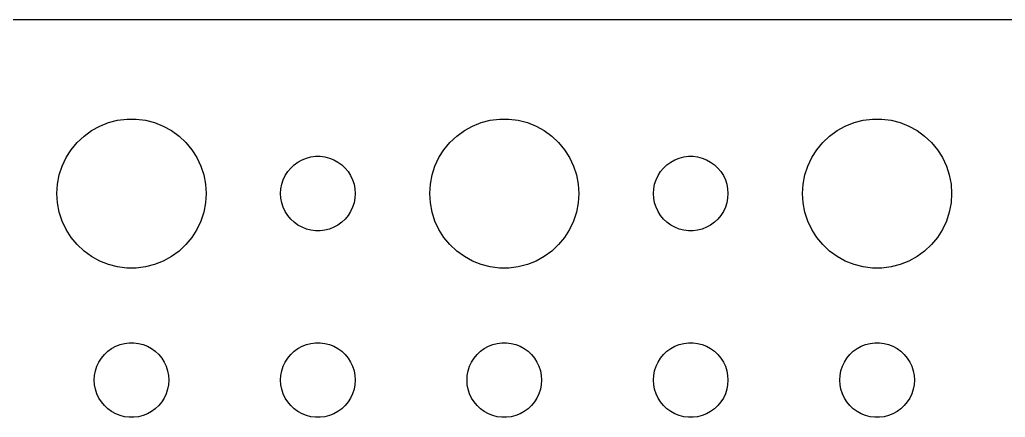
# Model space of a CAD drawing. Header units: metres. Extents: x -164 to 164, y -37 to 37.
# Drawn here: x -87 to -47.34, y 21 to 36.99 of the extents above; entities that cross this region are included whole.
import ezdxf

# ---------------------------------------------------------------- set-up
doc = ezdxf.new("R2010")
doc.units = ezdxf.units.M

msp = doc.modelspace()

# ---------------------------------------------------------------- linework, layer by layer
for p, q in [((159.814, 36.9901), (-159.814, 36.9901)), ((-83.427, 32.8532), (-83.0621, 32.9469)), ((-83.0621, 32.9469), (-82.6884, 32.9941)), ((-82.6884, 32.9941), (-82.3116, 32.9941)), ((-82.3116, 32.9941), (-81.9379, 32.9469)), ((-81.9379, 32.9469), (-81.573, 32.8532)), ((-68.427, 32.8532), (-68.0621, 32.9469)), ((-68.0621, 32.9469), (-67.6884, 32.9941)), ((-67.6884, 32.9941), (-67.3116, 32.9941)), ((-67.3116, 32.9941), (-66.9379, 32.9469)), ((-66.9379, 32.9469), (-66.573, 32.8532)), ((-53.427, 32.8532), (-53.0621, 32.9469)), ((-53.0621, 32.9469), (-52.6884, 32.9941)), ((-52.6884, 32.9941), (-52.3116, 32.9941)), ((-52.3116, 32.9941), (-51.9379, 32.9469)), ((-51.9379, 32.9469), (-51.5729, 32.8532)), ((-84.4123, 32.3115), (-84.1075, 32.533)), ((-84.1075, 32.533), (-83.7773, 32.7145)), ((-83.7773, 32.7145), (-83.427, 32.8532)), ((-81.573, 32.8532), (-81.2227, 32.7145)), ((-81.2227, 32.7145), (-80.8925, 32.533)), ((-80.8925, 32.533), (-80.5877, 32.3115)), ((-69.4123, 32.3115), (-69.1075, 32.533)), ((-69.1075, 32.533), (-68.7773, 32.7145)), ((-68.7773, 32.7145), (-68.427, 32.8532)), ((-66.573, 32.8532), (-66.2227, 32.7145)), ((-66.2227, 32.7145), (-65.8925, 32.533)), ((-65.8925, 32.533), (-65.5877, 32.3115)), ((-54.4123, 32.3115), (-54.1075, 32.533)), ((-54.1075, 32.533), (-53.7773, 32.7145)), ((-53.7773, 32.7145), (-53.427, 32.8532)), ((-51.5729, 32.8532), (-51.2227, 32.7145)), ((-51.2227, 32.7145), (-50.8925, 32.533)), ((-50.8925, 32.533), (-50.5877, 32.3115)), ((-84.6869, 32.0536), (-84.4123, 32.3115)), ((-80.5877, 32.3115), (-80.3131, 32.0536)), ((-69.6869, 32.0536), (-69.4123, 32.3115)), ((-65.5877, 32.3115), (-65.3131, 32.0536)), ((-54.6869, 32.0536), (-54.4123, 32.3115)), ((-50.5877, 32.3115), (-50.3131, 32.0536)), ((-85.1289, 31.4453), (-84.927, 31.7634)), ((-84.927, 31.7634), (-84.6869, 32.0536)), ((-80.3131, 32.0536), (-80.073, 31.7634)), ((-80.073, 31.7634), (-79.8711, 31.4453)), ((-70.1289, 31.4453), (-69.927, 31.7634)), ((-69.927, 31.7634), (-69.6869, 32.0536)), ((-65.3131, 32.0536), (-65.073, 31.7634)), ((-65.073, 31.7634), (-64.8711, 31.4453)), ((-55.1289, 31.4453), (-54.927, 31.7634)), ((-54.927, 31.7634), (-54.6869, 32.0536)), ((-50.3131, 32.0536), (-50.0729, 31.7634)), ((-50.0729, 31.7634), (-49.8711, 31.4453)), ((-85.2893, 31.1044), (-85.1289, 31.4453)), ((-79.8711, 31.4453), (-79.7107, 31.1044)), ((-75.8037, 31.2665), (-75.6387, 31.3572)), ((-75.6387, 31.3572), (-75.4635, 31.4266)), ((-75.4635, 31.4266), (-75.2811, 31.4734)), ((-75.2811, 31.4734), (-75.0942, 31.497)), ((-75.0942, 31.497), (-74.9058, 31.497)), ((-74.9058, 31.497), (-74.7189, 31.4734)), ((-74.7189, 31.4734), (-74.5365, 31.4266)), ((-74.5365, 31.4266), (-74.3613, 31.3572)), ((-74.3613, 31.3572), (-74.1963, 31.2665)), ((-70.2893, 31.1044), (-70.1289, 31.4453)), ((-64.8711, 31.4453), (-64.7107, 31.1044)), ((-60.8037, 31.2665), (-60.6387, 31.3572)), ((-60.6387, 31.3572), (-60.4635, 31.4266)), ((-60.4635, 31.4266), (-60.2811, 31.4734)), ((-60.2811, 31.4734), (-60.0942, 31.497)), ((-60.0942, 31.497), (-59.9058, 31.497)), ((-59.9058, 31.497), (-59.7189, 31.4734)), ((-59.7189, 31.4734), (-59.5365, 31.4266)), ((-59.5365, 31.4266), (-59.3613, 31.3572)), ((-59.3613, 31.3572), (-59.1963, 31.2665)), ((-55.2893, 31.1044), (-55.1289, 31.4453)), ((-49.8711, 31.4453), (-49.7107, 31.1044)), ((-85.4057, 30.7461), (-85.2893, 31.1044)), ((-79.7107, 31.1044), (-79.5943, 30.7461)), ((-76.2135, 30.8817), (-76.0934, 31.0268)), ((-76.0934, 31.0268), (-75.9561, 31.1558)), ((-75.9561, 31.1558), (-75.8037, 31.2665)), ((-74.1963, 31.2665), (-74.0439, 31.1558)), ((-74.0439, 31.1558), (-73.9065, 31.0268)), ((-73.9065, 31.0268), (-73.7865, 30.8817)), ((-70.4057, 30.7461), (-70.2893, 31.1044)), ((-64.7107, 31.1044), (-64.5943, 30.7461)), ((-61.2135, 30.8817), (-61.0934, 31.0268)), ((-61.0934, 31.0268), (-60.9561, 31.1558)), ((-60.9561, 31.1558), (-60.8037, 31.2665)), ((-59.1963, 31.2665), (-59.0439, 31.1558)), ((-59.0439, 31.1558), (-58.9065, 31.0268)), ((-58.9065, 31.0268), (-58.7865, 30.8817)), ((-55.4057, 30.7461), (-55.2893, 31.1044)), ((-49.7107, 31.1044), (-49.5942, 30.7461)), ((-85.4763, 30.376), (-85.4057, 30.7461)), ((-79.5943, 30.7461), (-79.5237, 30.376)), ((-76.4529, 30.373), (-76.3947, 30.5522)), ((-76.3947, 30.5522), (-76.3145, 30.7226)), ((-76.3145, 30.7226), (-76.2135, 30.8817)), ((-73.7865, 30.8817), (-73.6855, 30.7226)), ((-73.6855, 30.7226), (-73.6053, 30.5522)), ((-73.6053, 30.5522), (-73.5471, 30.373)), ((-70.4763, 30.376), (-70.4057, 30.7461)), ((-64.5943, 30.7461), (-64.5237, 30.376)), ((-61.4529, 30.373), (-61.3947, 30.5522)), ((-61.3947, 30.5522), (-61.3145, 30.7226)), ((-61.3145, 30.7226), (-61.2135, 30.8817)), ((-58.7865, 30.8817), (-58.6855, 30.7226)), ((-58.6855, 30.7226), (-58.6053, 30.5522)), ((-58.6053, 30.5522), (-58.5471, 30.373)), ((-55.4763, 30.376), (-55.4057, 30.7461)), ((-49.5942, 30.7461), (-49.5237, 30.376)), ((-85.5, 30), (-85.4763, 30.376)), ((-79.5237, 30.376), (-79.5, 30)), ((-76.5, 30), (-76.4882, 30.188)), ((-76.4882, 30.188), (-76.4529, 30.373)), ((-73.5471, 30.373), (-73.5118, 30.188)), ((-73.5118, 30.188), (-73.5, 30)), ((-70.5, 30), (-70.4763, 30.376)), ((-64.5237, 30.376), (-64.5, 30)), ((-61.5, 30), (-61.4882, 30.188)), ((-61.4882, 30.188), (-61.4529, 30.373)), ((-58.5471, 30.373), (-58.5118, 30.188)), ((-58.5118, 30.188), (-58.5, 30)), ((-55.5, 30), (-55.4763, 30.376)), ((-49.5237, 30.376), (-49.5, 30)), ((-85.4763, 29.624), (-85.5, 30)), ((-79.5, 30), (-79.5237, 29.624)), ((-76.4882, 29.812), (-76.5, 30)), ((-76.4529, 29.627), (-76.4882, 29.812)), ((-73.5118, 29.812), (-73.5471, 29.627)), ((-73.5, 30), (-73.5118, 29.812)), ((-70.4763, 29.624), (-70.5, 30)), ((-64.5, 30), (-64.5237, 29.624)), ((-61.4882, 29.812), (-61.5, 30)), ((-61.4529, 29.627), (-61.4882, 29.812)), ((-58.5118, 29.812), (-58.5471, 29.627)), ((-58.5, 30), (-58.5118, 29.812)), ((-55.4763, 29.624), (-55.5, 30)), ((-49.5, 30), (-49.5237, 29.624)), ((-85.4057, 29.2539), (-85.4763, 29.624)), ((-79.5237, 29.624), (-79.5943, 29.2539)), ((-76.3947, 29.4478), (-76.4529, 29.627)), ((-76.3145, 29.2774), (-76.3947, 29.4478)), ((-73.6053, 29.4478), (-73.6855, 29.2774)), ((-73.5471, 29.627), (-73.6053, 29.4478)), ((-70.4057, 29.2539), (-70.4763, 29.624)), ((-64.5237, 29.624), (-64.5943, 29.2539)), ((-61.3947, 29.4478), (-61.4529, 29.627)), ((-61.3145, 29.2774), (-61.3947, 29.4478)), ((-58.6053, 29.4478), (-58.6855, 29.2774)), ((-58.5471, 29.627), (-58.6053, 29.4478)), ((-55.4057, 29.2539), (-55.4763, 29.624)), ((-49.5237, 29.624), (-49.5942, 29.2539)), ((-85.2893, 28.8956), (-85.4057, 29.2539)), ((-79.5943, 29.2539), (-79.7107, 28.8956)), ((-76.2135, 29.1183), (-76.3145, 29.2774)), ((-76.0934, 28.9732), (-76.2135, 29.1183)), ((-75.9561, 28.8442), (-76.0934, 28.9732)), ((-73.9065, 28.9732), (-74.0439, 28.8442)), ((-73.7865, 29.1183), (-73.9065, 28.9732)), ((-73.6855, 29.2774), (-73.7865, 29.1183)), ((-70.2893, 28.8956), (-70.4057, 29.2539)), ((-64.5943, 29.2539), (-64.7107, 28.8956)), ((-61.2135, 29.1183), (-61.3145, 29.2774)), ((-61.0934, 28.9732), (-61.2135, 29.1183)), ((-60.9561, 28.8442), (-61.0934, 28.9732)), ((-58.9065, 28.9732), (-59.0439, 28.8442)), ((-58.7865, 29.1183), (-58.9065, 28.9732)), ((-58.6855, 29.2774), (-58.7865, 29.1183)), ((-55.2893, 28.8956), (-55.4057, 29.2539)), ((-49.5942, 29.2539), (-49.7107, 28.8956)), ((-85.1289, 28.5547), (-85.2893, 28.8956)), ((-79.7107, 28.8956), (-79.8711, 28.5547)), ((-75.8037, 28.7335), (-75.9561, 28.8442)), ((-75.6387, 28.6427), (-75.8037, 28.7335)), ((-75.4635, 28.5734), (-75.6387, 28.6427)), ((-75.2811, 28.5266), (-75.4635, 28.5734)), ((-74.5365, 28.5734), (-74.7189, 28.5266)), ((-74.3613, 28.6427), (-74.5365, 28.5734)), ((-74.1963, 28.7335), (-74.3613, 28.6427)), ((-74.0439, 28.8442), (-74.1963, 28.7335)), ((-70.1289, 28.5547), (-70.2893, 28.8956)), ((-64.7107, 28.8956), (-64.8711, 28.5547)), ((-60.8037, 28.7335), (-60.9561, 28.8442)), ((-60.6387, 28.6427), (-60.8037, 28.7335)), ((-60.4635, 28.5734), (-60.6387, 28.6427)), ((-60.2811, 28.5266), (-60.4635, 28.5734)), ((-59.5365, 28.5734), (-59.7189, 28.5266)), ((-59.3613, 28.6427), (-59.5365, 28.5734)), ((-59.1963, 28.7335), (-59.3613, 28.6427)), ((-59.0439, 28.8442), (-59.1963, 28.7335)), ((-55.1289, 28.5547), (-55.2893, 28.8956)), ((-49.7107, 28.8956), (-49.8711, 28.5547)), ((-84.927, 28.2366), (-85.1289, 28.5547)), ((-84.6869, 27.9464), (-84.927, 28.2366)), ((-80.073, 28.2366), (-80.3131, 27.9464)), ((-79.8711, 28.5547), (-80.073, 28.2366)), ((-75.0942, 28.503), (-75.2811, 28.5266)), ((-74.9058, 28.503), (-75.0942, 28.503)), ((-74.7189, 28.5266), (-74.9058, 28.503)), ((-69.927, 28.2366), (-70.1289, 28.5547)), ((-69.6869, 27.9464), (-69.927, 28.2366)), ((-65.073, 28.2366), (-65.3131, 27.9464)), ((-64.8711, 28.5547), (-65.073, 28.2366)), ((-60.0942, 28.503), (-60.2811, 28.5266)), ((-59.9058, 28.503), (-60.0942, 28.503)), ((-59.7189, 28.5266), (-59.9058, 28.503)), ((-54.927, 28.2366), (-55.1289, 28.5547)), ((-54.6869, 27.9464), (-54.927, 28.2366)), ((-50.0729, 28.2366), (-50.3131, 27.9464)), ((-49.8711, 28.5547), (-50.0729, 28.2366)), ((-84.4123, 27.6884), (-84.6869, 27.9464)), ((-80.3131, 27.9464), (-80.5877, 27.6884)), ((-69.4123, 27.6884), (-69.6869, 27.9464)), ((-65.3131, 27.9464), (-65.5877, 27.6884)), ((-54.4123, 27.6884), (-54.6869, 27.9464)), ((-50.3131, 27.9464), (-50.5877, 27.6884)), ((-84.1075, 27.467), (-84.4123, 27.6884)), ((-83.7773, 27.2855), (-84.1075, 27.467)), ((-80.8925, 27.467), (-81.2227, 27.2855)), ((-80.5877, 27.6884), (-80.8925, 27.467)), ((-69.1075, 27.467), (-69.4123, 27.6884)), ((-68.7773, 27.2855), (-69.1075, 27.467)), ((-65.8925, 27.467), (-66.2227, 27.2855)), ((-65.5877, 27.6884), (-65.8925, 27.467)), ((-54.1075, 27.467), (-54.4123, 27.6884)), ((-53.7773, 27.2855), (-54.1075, 27.467)), ((-50.8925, 27.467), (-51.2227, 27.2855)), ((-50.5877, 27.6884), (-50.8925, 27.467)), ((-83.427, 27.1468), (-83.7773, 27.2855)), ((-83.0621, 27.0531), (-83.427, 27.1468)), ((-82.6884, 27.0059), (-83.0621, 27.0531)), ((-82.3116, 27.0059), (-82.6884, 27.0059)), ((-81.9379, 27.0531), (-82.3116, 27.0059)), ((-81.573, 27.1468), (-81.9379, 27.0531)), ((-81.2227, 27.2855), (-81.573, 27.1468)), ((-68.427, 27.1468), (-68.7773, 27.2855)), ((-68.0621, 27.0531), (-68.427, 27.1468)), ((-67.6884, 27.0059), (-68.0621, 27.0531)), ((-67.3116, 27.0059), (-67.6884, 27.0059)), ((-66.9379, 27.0531), (-67.3116, 27.0059)), ((-66.573, 27.1468), (-66.9379, 27.0531)), ((-66.2227, 27.2855), (-66.573, 27.1468)), ((-53.427, 27.1468), (-53.7773, 27.2855)), ((-53.0621, 27.0531), (-53.427, 27.1468)), ((-52.6884, 27.0059), (-53.0621, 27.0531)), ((-52.3116, 27.0059), (-52.6884, 27.0059)), ((-51.9379, 27.0531), (-52.3116, 27.0059)), ((-51.5729, 27.1468), (-51.9379, 27.0531)), ((-51.2227, 27.2855), (-51.5729, 27.1468)), ((-83.3037, 23.7665), (-83.1387, 23.8572)), ((-83.1387, 23.8572), (-82.9635, 23.9266)), ((-82.9635, 23.9266), (-82.7811, 23.9734)), ((-82.7811, 23.9734), (-82.5942, 23.997)), ((-82.5942, 23.997), (-82.4058, 23.997)), ((-82.4058, 23.997), (-82.2189, 23.9734)), ((-82.2189, 23.9734), (-82.0365, 23.9266)), ((-82.0365, 23.9266), (-81.8613, 23.8572)), ((-81.8613, 23.8572), (-81.6963, 23.7665)), ((-75.8037, 23.7665), (-75.6387, 23.8572)), ((-75.6387, 23.8572), (-75.4635, 23.9266)), ((-75.4635, 23.9266), (-75.2811, 23.9734)), ((-75.2811, 23.9734), (-75.0942, 23.997)), ((-75.0942, 23.997), (-74.9058, 23.997)), ((-74.9058, 23.997), (-74.7189, 23.9734)), ((-74.7189, 23.9734), (-74.5365, 23.9266)), ((-74.5365, 23.9266), (-74.3613, 23.8572)), ((-74.3613, 23.8572), (-74.1963, 23.7665)), ((-68.3037, 23.7665), (-68.1387, 23.8572)), ((-68.1387, 23.8572), (-67.9635, 23.9266)), ((-67.9635, 23.9266), (-67.7811, 23.9734)), ((-67.7811, 23.9734), (-67.5942, 23.997)), ((-67.5942, 23.997), (-67.4058, 23.997)), ((-67.4058, 23.997), (-67.2189, 23.9734)), ((-67.2189, 23.9734), (-67.0365, 23.9266)), ((-67.0365, 23.9266), (-66.8613, 23.8572)), ((-66.8613, 23.8572), (-66.6963, 23.7665)), ((-60.8037, 23.7665), (-60.6387, 23.8572)), ((-60.6387, 23.8572), (-60.4635, 23.9266)), ((-60.4635, 23.9266), (-60.2811, 23.9734)), ((-60.2811, 23.9734), (-60.0942, 23.997)), ((-60.0942, 23.997), (-59.9058, 23.997)), ((-59.9058, 23.997), (-59.7189, 23.9734)), ((-59.7189, 23.9734), (-59.5365, 23.9266)), ((-59.5365, 23.9266), (-59.3613, 23.8572)), ((-59.3613, 23.8572), (-59.1963, 23.7665)), ((-53.3037, 23.7665), (-53.1387, 23.8572)), ((-53.1387, 23.8572), (-52.9635, 23.9266)), ((-52.9635, 23.9266), (-52.7811, 23.9734)), ((-52.7811, 23.9734), (-52.5942, 23.997)), ((-52.5942, 23.997), (-52.4058, 23.997)), ((-52.4058, 23.997), (-52.2189, 23.9734)), ((-52.2189, 23.9734), (-52.0365, 23.9266)), ((-52.0365, 23.9266), (-51.8613, 23.8572)), ((-51.8613, 23.8572), (-51.6963, 23.7665)), ((-83.7135, 23.3817), (-83.5934, 23.5268)), ((-83.5934, 23.5268), (-83.4561, 23.6558)), ((-83.4561, 23.6558), (-83.3037, 23.7665)), ((-81.6963, 23.7665), (-81.5439, 23.6558)), ((-81.5439, 23.6558), (-81.4065, 23.5268)), ((-81.4065, 23.5268), (-81.2865, 23.3817)), ((-76.2135, 23.3817), (-76.0934, 23.5268)), ((-76.0934, 23.5268), (-75.9561, 23.6558)), ((-75.9561, 23.6558), (-75.8037, 23.7665)), ((-74.1963, 23.7665), (-74.0439, 23.6558)), ((-74.0439, 23.6558), (-73.9065, 23.5268)), ((-73.9065, 23.5268), (-73.7865, 23.3817)), ((-68.7135, 23.3817), (-68.5934, 23.5268)), ((-68.5934, 23.5268), (-68.4561, 23.6558)), ((-68.4561, 23.6558), (-68.3037, 23.7665)), ((-66.6963, 23.7665), (-66.5439, 23.6558)), ((-66.5439, 23.6558), (-66.4065, 23.5268)), ((-66.4065, 23.5268), (-66.2865, 23.3817)), ((-61.2135, 23.3817), (-61.0934, 23.5268)), ((-61.0934, 23.5268), (-60.9561, 23.6558)), ((-60.9561, 23.6558), (-60.8037, 23.7665)), ((-59.1963, 23.7665), (-59.0439, 23.6558)), ((-59.0439, 23.6558), (-58.9065, 23.5268)), ((-58.9065, 23.5268), (-58.7865, 23.3817)), ((-53.7135, 23.3817), (-53.5934, 23.5268)), ((-53.5934, 23.5268), (-53.4561, 23.6558)), ((-53.4561, 23.6558), (-53.3037, 23.7665)), ((-51.6963, 23.7665), (-51.5439, 23.6558)), ((-51.5439, 23.6558), (-51.4065, 23.5268)), ((-51.4065, 23.5268), (-51.2865, 23.3817)), ((-83.9529, 22.873), (-83.8947, 23.0522)), ((-83.8947, 23.0522), (-83.8145, 23.2226)), ((-83.8145, 23.2226), (-83.7135, 23.3817)), ((-81.2865, 23.3817), (-81.1855, 23.2226)), ((-81.1855, 23.2226), (-81.1053, 23.0522)), ((-81.1053, 23.0522), (-81.0471, 22.873)), ((-76.4529, 22.873), (-76.3947, 23.0522)), ((-76.3947, 23.0522), (-76.3145, 23.2226)), ((-76.3145, 23.2226), (-76.2135, 23.3817)), ((-73.7865, 23.3817), (-73.6855, 23.2226)), ((-73.6855, 23.2226), (-73.6053, 23.0522)), ((-73.6053, 23.0522), (-73.5471, 22.873)), ((-68.9529, 22.873), (-68.8947, 23.0522)), ((-68.8947, 23.0522), (-68.8145, 23.2226)), ((-68.8145, 23.2226), (-68.7135, 23.3817)), ((-66.2865, 23.3817), (-66.1855, 23.2226)), ((-66.1855, 23.2226), (-66.1053, 23.0522)), ((-66.1053, 23.0522), (-66.0471, 22.873)), ((-61.4529, 22.873), (-61.3947, 23.0522)), ((-61.3947, 23.0522), (-61.3145, 23.2226)), ((-61.3145, 23.2226), (-61.2135, 23.3817)), ((-58.7865, 23.3817), (-58.6855, 23.2226)), ((-58.6855, 23.2226), (-58.6053, 23.0522)), ((-58.6053, 23.0522), (-58.5471, 22.873)), ((-53.9529, 22.873), (-53.8947, 23.0522)), ((-53.8947, 23.0522), (-53.8145, 23.2226)), ((-53.8145, 23.2226), (-53.7135, 23.3817)), ((-51.2865, 23.3817), (-51.1855, 23.2226)), ((-51.1855, 23.2226), (-51.1053, 23.0522)), ((-51.1053, 23.0522), (-51.0471, 22.873)), ((-84, 22.5), (-83.9882, 22.688)), ((-83.9882, 22.688), (-83.9529, 22.873)), ((-81.0471, 22.873), (-81.0118, 22.688)), ((-81.0118, 22.688), (-81, 22.5)), ((-76.5, 22.5), (-76.4882, 22.688)), ((-76.4882, 22.688), (-76.4529, 22.873)), ((-73.5471, 22.873), (-73.5118, 22.688)), ((-73.5118, 22.688), (-73.5, 22.5)), ((-69, 22.5), (-68.9882, 22.688)), ((-68.9882, 22.688), (-68.9529, 22.873)), ((-66.0471, 22.873), (-66.0118, 22.688)), ((-66.0118, 22.688), (-66, 22.5)), ((-61.5, 22.5), (-61.4882, 22.688)), ((-61.4882, 22.688), (-61.4529, 22.873)), ((-58.5471, 22.873), (-58.5118, 22.688)), ((-58.5118, 22.688), (-58.5, 22.5)), ((-54, 22.5), (-53.9882, 22.688)), ((-53.9882, 22.688), (-53.9529, 22.873)), ((-51.0471, 22.873), (-51.0118, 22.688)), ((-51.0118, 22.688), (-51, 22.5)), ((-83.9882, 22.312), (-84, 22.5)), ((-83.9529, 22.127), (-83.9882, 22.312)), ((-81.0118, 22.312), (-81.0471, 22.127)), ((-81, 22.5), (-81.0118, 22.312)), ((-76.4882, 22.312), (-76.5, 22.5)), ((-76.4529, 22.127), (-76.4882, 22.312)), ((-73.5118, 22.312), (-73.5471, 22.127)), ((-73.5, 22.5), (-73.5118, 22.312)), ((-68.9882, 22.312), (-69, 22.5)), ((-68.9529, 22.127), (-68.9882, 22.312)), ((-66.0118, 22.312), (-66.0471, 22.127)), ((-66, 22.5), (-66.0118, 22.312)), ((-61.4882, 22.312), (-61.5, 22.5)), ((-61.4529, 22.127), (-61.4882, 22.312)), ((-58.5118, 22.312), (-58.5471, 22.127)), ((-58.5, 22.5), (-58.5118, 22.312)), ((-53.9882, 22.312), (-54, 22.5)), ((-53.9529, 22.127), (-53.9882, 22.312)), ((-51.0118, 22.312), (-51.0471, 22.127)), ((-51, 22.5), (-51.0118, 22.312)), ((-83.8947, 21.9478), (-83.9529, 22.127)), ((-83.8145, 21.7774), (-83.8947, 21.9478)), ((-81.1053, 21.9478), (-81.1855, 21.7774)), ((-81.0471, 22.127), (-81.1053, 21.9478)), ((-76.3947, 21.9478), (-76.4529, 22.127)), ((-76.3145, 21.7774), (-76.3947, 21.9478)), ((-73.6053, 21.9478), (-73.6855, 21.7774)), ((-73.5471, 22.127), (-73.6053, 21.9478)), ((-68.8947, 21.9478), (-68.9529, 22.127)), ((-68.8145, 21.7774), (-68.8947, 21.9478)), ((-66.1053, 21.9478), (-66.1855, 21.7774)), ((-66.0471, 22.127), (-66.1053, 21.9478)), ((-61.3947, 21.9478), (-61.4529, 22.127)), ((-61.3145, 21.7774), (-61.3947, 21.9478)), ((-58.6053, 21.9478), (-58.6855, 21.7774)), ((-58.5471, 22.127), (-58.6053, 21.9478)), ((-53.8947, 21.9478), (-53.9529, 22.127)), ((-53.8145, 21.7774), (-53.8947, 21.9478)), ((-51.1053, 21.9478), (-51.1855, 21.7774)), ((-51.0471, 22.127), (-51.1053, 21.9478)), ((-83.7135, 21.6183), (-83.8145, 21.7774)), ((-83.5934, 21.4732), (-83.7135, 21.6183)), ((-83.4561, 21.3442), (-83.5934, 21.4732)), ((-81.4065, 21.4732), (-81.5439, 21.3442)), ((-81.2865, 21.6183), (-81.4065, 21.4732)), ((-81.1855, 21.7774), (-81.2865, 21.6183)), ((-76.2135, 21.6183), (-76.3145, 21.7774)), ((-76.0934, 21.4732), (-76.2135, 21.6183)), ((-75.9561, 21.3442), (-76.0934, 21.4732)), ((-73.9065, 21.4732), (-74.0439, 21.3442)), ((-73.7865, 21.6183), (-73.9065, 21.4732)), ((-73.6855, 21.7774), (-73.7865, 21.6183)), ((-68.7135, 21.6183), (-68.8145, 21.7774)), ((-68.5934, 21.4732), (-68.7135, 21.6183)), ((-68.4561, 21.3442), (-68.5934, 21.4732)), ((-66.4065, 21.4732), (-66.5439, 21.3442)), ((-66.2865, 21.6183), (-66.4065, 21.4732)), ((-66.1855, 21.7774), (-66.2865, 21.6183)), ((-61.2135, 21.6183), (-61.3145, 21.7774)), ((-61.0934, 21.4732), (-61.2135, 21.6183)), ((-60.9561, 21.3442), (-61.0934, 21.4732)), ((-58.9065, 21.4732), (-59.0439, 21.3442)), ((-58.7865, 21.6183), (-58.9065, 21.4732)), ((-58.6855, 21.7774), (-58.7865, 21.6183)), ((-53.7135, 21.6183), (-53.8145, 21.7774)), ((-53.5934, 21.4732), (-53.7135, 21.6183)), ((-53.4561, 21.3442), (-53.5934, 21.4732)), ((-51.4065, 21.4732), (-51.5439, 21.3442)), ((-51.2865, 21.6183), (-51.4065, 21.4732)), ((-51.1855, 21.7774), (-51.2865, 21.6183)), ((-83.3037, 21.2335), (-83.4561, 21.3442)), ((-83.1387, 21.1427), (-83.3037, 21.2335)), ((-82.9635, 21.0734), (-83.1387, 21.1427)), ((-82.7811, 21.0266), (-82.9635, 21.0734)), ((-82.5942, 21.003), (-82.7811, 21.0266)), ((-82.2189, 21.0266), (-82.4058, 21.003)), ((-82.0365, 21.0734), (-82.2189, 21.0266)), ((-81.8613, 21.1427), (-82.0365, 21.0734)), ((-81.6963, 21.2335), (-81.8613, 21.1427)), ((-81.5439, 21.3442), (-81.6963, 21.2335)), ((-75.8037, 21.2335), (-75.9561, 21.3442)), ((-75.6387, 21.1427), (-75.8037, 21.2335)), ((-75.4635, 21.0734), (-75.6387, 21.1427)), ((-75.2811, 21.0266), (-75.4635, 21.0734)), ((-75.0942, 21.003), (-75.2811, 21.0266)), ((-74.7189, 21.0266), (-74.9058, 21.003)), ((-74.5365, 21.0734), (-74.7189, 21.0266)), ((-74.3613, 21.1427), (-74.5365, 21.0734)), ((-74.1963, 21.2335), (-74.3613, 21.1427)), ((-74.0439, 21.3442), (-74.1963, 21.2335)), ((-68.3037, 21.2335), (-68.4561, 21.3442)), ((-68.1387, 21.1427), (-68.3037, 21.2335)), ((-67.9635, 21.0734), (-68.1387, 21.1427)), ((-67.7811, 21.0266), (-67.9635, 21.0734)), ((-67.5942, 21.003), (-67.7811, 21.0266)), ((-67.2189, 21.0266), (-67.4058, 21.003)), ((-67.0365, 21.0734), (-67.2189, 21.0266)), ((-66.8613, 21.1427), (-67.0365, 21.0734)), ((-66.6963, 21.2335), (-66.8613, 21.1427)), ((-66.5439, 21.3442), (-66.6963, 21.2335)), ((-60.8037, 21.2335), (-60.9561, 21.3442)), ((-60.6387, 21.1427), (-60.8037, 21.2335)), ((-60.4635, 21.0734), (-60.6387, 21.1427)), ((-60.2811, 21.0266), (-60.4635, 21.0734)), ((-60.0942, 21.003), (-60.2811, 21.0266)), ((-59.7189, 21.0266), (-59.9058, 21.003)), ((-59.5365, 21.0734), (-59.7189, 21.0266)), ((-59.3613, 21.1427), (-59.5365, 21.0734)), ((-59.1963, 21.2335), (-59.3613, 21.1427)), ((-59.0439, 21.3442), (-59.1963, 21.2335)), ((-53.3037, 21.2335), (-53.4561, 21.3442)), ((-53.1387, 21.1427), (-53.3037, 21.2335)), ((-52.9635, 21.0734), (-53.1387, 21.1427)), ((-52.7811, 21.0266), (-52.9635, 21.0734)), ((-52.5942, 21.003), (-52.7811, 21.0266)), ((-52.2189, 21.0266), (-52.4058, 21.003)), ((-52.0365, 21.0734), (-52.2189, 21.0266)), ((-51.8613, 21.1427), (-52.0365, 21.0734)), ((-51.6963, 21.2335), (-51.8613, 21.1427)), ((-51.5439, 21.3442), (-51.6963, 21.2335)), ((-82.4058, 21.003), (-82.5942, 21.003)), ((-74.9058, 21.003), (-75.0942, 21.003)), ((-67.4058, 21.003), (-67.5942, 21.003)), ((-59.9058, 21.003), (-60.0942, 21.003)), ((-52.4058, 21.003), (-52.5942, 21.003))]:
    msp.add_line(p, q)

doc.saveas('drawing.dxf')
